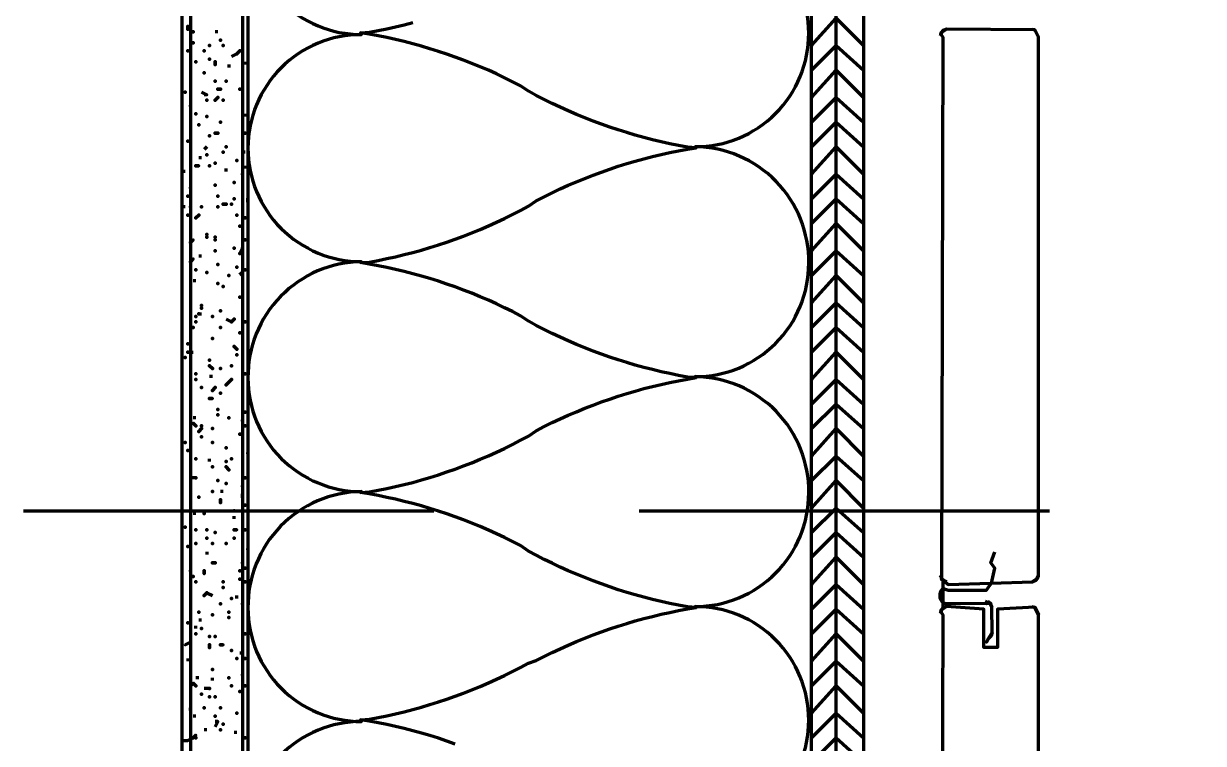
# Model space of a CAD drawing. Extents: x 261 to 424, y 0 to 368.
# Drawn here: x 341.22 to 352.72, y 88.36 to 95.38 of the extents above; entities that cross this region are included whole.
import ezdxf

# ---------------------------------------------------------------- set-up
doc = ezdxf.new("R2010")
doc.units = 0
doc.header["$MEASUREMENT"] = 0
for name, color, linetype, lineweight in [('Dt-Iden', 3, 'Continuous', 20), ('Dt-Line 1', 9, 'Continuous', 0), ('Dt-Line 3', 7, 'Continuous', 15), ('Dt-Text', 121, 'Continuous', 20)]:
    doc.layers.add(name, color=color, linetype=linetype, lineweight=lineweight)
doc.styles.get("Standard").update_dxf_attribs({"font": 'Arial.ttf'})
doc.dimstyles.new('1 Inch', dxfattribs={"dimtxt": 1.09375, "dimasz": 1.125, "dimexe": 1.125, "dimexo": 0.5625, "dimgap": 0.84375, "dimtad": 1, "dimdec": 4, "dimzin": 3, "dimdsep": 46, "dimlunit": 4, "dimtxsty": 'Standard', "dimblk": 'ARCHTICK', "dimcen": 0.5625, "dimdle": 1.125, "dimclrd": 253, "dimclre": 253, "dimclrt": 256, "dimadec": 0, "dimazin": 0, "dimtfac": 0.6, "dimtdec": 4, "dimtix": 1, "dimtmove": 2, "dimatfit": 0, "dimfxl": 1, "dimfrac": 1, "dimtolj": 1, "dimtzin": 0, "dimlwd": 9, "dimlwe": 9, "dimarcsym": 0})

# ---------------------------------------------------------------- blocks, each defined once
blk = doc.blocks.new('_ArchTick')
at = {"color": 0, "linetype": 'ByBlock', "const_width": 0.15}
blk.add_lwpolyline([(-0.5, -0.5), (0.5, 0.5)], dxfattribs=at)

msp = doc.modelspace()

# ---------------------------------------------------------------- linework, layer by layer
at = {"layer": 'Dt-Iden', "linetype": 'Continuous', "lineweight": 211}
for p, q in [((341.22332, 90.629), (345.22332, 90.629)), ((347.22332, 90.629), (351.22332, 90.629))]:
    msp.add_line(p, q, dxfattribs=at)
at = {"layer": 'Dt-Line 1', "linetype": 'Continuous', "lineweight": 158}
for p, q in [((343.11665, 95.29567), (343.08999, 95.29567)), ((343.38332, 94.97567), (343.38332, 95.00233)), ((343.22332, 94.97567), (343.22332, 94.949)), ((343.38332, 94.469), (343.38332, 94.49567)), ((343.35665, 94.38901), (343.35665, 94.36233)), ((342.95666, 94.069), (342.92999, 94.069)), ((343.00999, 94.17567), (342.98332, 94.149)), ((343.38332, 94.12233), (343.35665, 94.12233)), ((343.19665, 93.93567), (343.19665, 93.96233)), ((343.38332, 93.96233), (343.38332, 93.989)), ((342.79666, 93.93567), (342.76999, 93.93567)), ((342.79666, 93.589), (342.76999, 93.589)), ((342.95666, 93.109), (342.92999, 93.109)), ((343.35665, 92.92233), (343.32999, 92.949)), ((342.90332, 92.869), (342.87665, 92.869)), ((343.06332, 91.93567), (343.03665, 91.93567)), ((342.90332, 91.53567), (342.87665, 91.53567)), ((343.03665, 91.109), (343.03665, 91.13567)), ((343.16999, 90.81567), (343.14332, 90.81567)), ((342.90332, 90.60233), (342.87665, 90.60233)), ((343.27665, 90.549), (343.27665, 90.57567)), ((343.00999, 90.22901), (343.00999, 90.20233)), ((343.30332, 89.77567), (343.30332, 89.80233)), ((342.90332, 89.48233), (342.90332, 89.509)), ((342.95666, 89.56234), (342.92999, 89.56234)), ((343.35665, 89.24233), (343.32999, 89.24233)), ((342.82332, 89.189), (342.82332, 89.16233)), ((342.92999, 89.00233), (342.90332, 89.00233)), ((343.06332, 88.97567), (343.06332, 89.00233)), ((342.84999, 88.68233), (342.84999, 88.709)), ((342.90332, 88.629), (342.87665, 88.629)), ((343.00999, 88.49567), (342.98332, 88.49567)), ((343.30332, 88.469), (343.27665, 88.469))]:
    msp.add_line(p, q, dxfattribs=at)
for points in [[(349.14332, 59.16233), (349.14332, 323.16232), (348.90332, 322.92235), (348.90332, 322.92235)], [(345.43095, 88.356), (345.34909, 88.38473), (345.26674, 88.41205), (345.18393, 88.43795), (345.10067, 88.46244), (345.01699, 88.48549), (344.9329, 88.50711), (344.84842, 88.52729), (344.76357, 88.54603), (344.67836, 88.5633), (344.59282, 88.57912), (344.50696, 88.59348), (344.59331, 88.59896), (344.67885, 88.61478), (344.76406, 88.63207), (344.84891, 88.65081), (344.93338, 88.671), (345.01747, 88.69263), (345.10115, 88.71569), (345.1844, 88.74019), (345.26721, 88.7661), (345.34956, 88.79343), (345.43142, 88.82217), (345.51278, 88.85231), (345.59363, 88.88386), (345.67394, 88.91679), (345.7537, 88.9511), (345.83288, 88.9868), (345.91147, 89.02387), (345.98946, 89.0623), (346.06682, 89.10209), (346.14353, 89.14324), (346.21982, 89.16925), (346.29718, 89.20904), (346.37516, 89.24747), (346.45376, 89.28454), (346.53294, 89.32023), (346.6127, 89.35455), (346.69301, 89.38748), (346.77386, 89.41902), (346.85522, 89.44916), (346.93708, 89.4779), (347.01943, 89.50523), (347.10224, 89.53115), (347.18549, 89.55564), (347.26917, 89.5787), (347.35326, 89.60033), (347.43773, 89.62052), (347.52258, 89.63926), (347.60779, 89.65655), (347.69332, 89.67238), (347.77918, 89.68674), (347.69332, 89.69229), (347.60779, 89.70812), (347.52258, 89.7254), (347.43773, 89.74415), (347.35326, 89.76433), (347.26917, 89.78596), (347.18549, 89.80903), (347.10224, 89.83352), (347.01943, 89.85943), (346.93708, 89.88676), (346.85522, 89.9155), (346.77386, 89.94564), (346.69301, 89.97718), (346.6127, 90.01012), (346.53294, 90.04443), (346.45376, 90.08013), (346.37516, 90.11719), (346.29718, 90.15563), (346.21982, 90.19542), (346.14311, 90.23656), (346.06637, 90.28947), (345.98901, 90.32926), (345.91102, 90.36768), (345.83243, 90.40474), (345.75324, 90.44043), (345.67348, 90.47474), (345.59317, 90.50766), (345.51232, 90.53919), (345.43095, 90.56933), (345.34909, 90.59806), (345.26674, 90.62538), (345.18393, 90.65129), (345.10067, 90.67577), (345.01699, 90.69883), (344.9329, 90.72045), (344.84842, 90.74063), (344.76357, 90.75936), (344.67836, 90.77664), (344.59282, 90.79246), (344.50696, 90.80681), (344.59331, 90.81229), (344.67885, 90.82812), (344.76406, 90.8454), (344.84891, 90.86415), (344.93338, 90.88433), (345.01747, 90.90596), (345.10115, 90.92903), (345.1844, 90.95352), (345.26721, 90.97943), (345.34956, 91.00676), (345.43142, 91.0355), (345.51278, 91.06564), (345.59363, 91.09718), (345.67394, 91.13012), (345.7537, 91.16443), (345.83288, 91.20013), (345.91147, 91.23719), (345.98946, 91.27563), (346.06682, 91.31542), (346.14353, 91.35656), (346.21982, 91.40925), (346.29718, 91.44904), (346.37516, 91.48747), (346.45376, 91.52454), (346.53294, 91.56023), (346.6127, 91.59455), (346.69301, 91.62748), (346.77386, 91.65902), (346.85522, 91.68916), (346.93708, 91.7179), (347.01943, 91.74523), (347.10224, 91.77115), (347.18549, 91.79564), (347.26917, 91.8187), (347.35326, 91.84033), (347.43773, 91.86052), (347.52258, 91.87926), (347.60779, 91.89655), (347.69332, 91.91238), (347.77918, 91.92674), (347.69332, 91.93229), (347.60779, 91.94812), (347.52258, 91.96541), (347.43773, 91.98415), (347.35326, 92.00434), (347.26917, 92.02596), (347.18549, 92.04903), (347.10224, 92.07352), (347.01943, 92.09943), (346.93708, 92.12677), (346.85522, 92.1555), (346.77386, 92.18565), (346.69301, 92.21719), (346.6127, 92.25012), (346.53294, 92.28444), (346.45376, 92.32013), (346.37516, 92.3572), (346.29718, 92.39563), (346.21982, 92.43542), (346.14311, 92.47657), (346.06637, 92.52948), (345.98901, 92.56926), (345.91102, 92.60769), (345.83243, 92.64475), (345.75324, 92.68043), (345.67348, 92.71474), (345.59317, 92.74766), (345.51232, 92.7792), (345.43095, 92.80933), (345.34909, 92.83806), (345.26674, 92.86538), (345.18393, 92.89129), (345.10067, 92.91577), (345.01699, 92.93883), (344.9329, 92.96045), (344.84842, 92.98063), (344.76357, 92.99936), (344.67836, 93.01664), (344.59282, 93.03246), (344.50696, 93.04681), (344.59331, 93.05229), (344.67885, 93.06812), (344.76406, 93.08541), (344.84891, 93.10415), (344.93338, 93.12434), (345.01747, 93.14597), (345.10115, 93.16903), (345.1844, 93.19352), (345.26721, 93.21943), (345.34956, 93.24676), (345.43142, 93.2755), (345.51278, 93.30564), (345.59363, 93.33718), (345.67394, 93.37012), (345.7537, 93.40443), (345.83288, 93.44013), (345.91147, 93.47719), (345.98946, 93.51563), (346.06682, 93.55542), (346.14353, 93.59656), (346.21982, 93.64925), (346.29718, 93.68904), (346.37516, 93.72747), (346.45376, 93.76454), (346.53294, 93.80023), (346.6127, 93.83455), (346.69301, 93.86748), (346.77386, 93.89902), (346.85522, 93.92916), (346.93708, 93.9579), (347.01943, 93.98523), (347.10224, 94.01115), (347.18549, 94.03564), (347.26917, 94.0587), (347.35326, 94.08033), (347.43773, 94.10052), (347.52258, 94.11926), (347.60779, 94.13655), (347.69332, 94.15238), (347.77918, 94.16674), (347.69332, 94.17229), (347.60779, 94.18812), (347.52258, 94.2054), (347.43773, 94.22415), (347.35326, 94.24433), (347.26917, 94.26596), (347.18549, 94.28903), (347.10224, 94.31352), (347.01943, 94.33943), (346.93708, 94.36676), (346.85522, 94.3955), (346.77386, 94.42564), (346.69301, 94.45718), (346.6127, 94.49012), (346.53294, 94.52443), (346.45376, 94.56013), (346.37516, 94.59719), (346.29718, 94.63563), (346.21982, 94.67542), (346.14311, 94.71656), (346.06637, 94.76947), (345.98901, 94.80926), (345.91102, 94.84768), (345.83243, 94.88474), (345.75324, 94.92043), (345.67348, 94.95474), (345.59317, 94.98766), (345.51232, 95.01919), (345.43095, 95.04933), (345.34909, 95.07806), (345.26674, 95.10538), (345.18393, 95.13129), (345.10067, 95.15577), (345.01699, 95.17883), (344.9329, 95.20045), (344.84842, 95.22063), (344.76357, 95.23936), (344.67836, 95.25664), (344.59282, 95.27246), (344.50696, 95.28681), (344.59331, 95.29229), (344.67885, 95.30812), (344.76406, 95.3254), (344.84891, 95.34415), (344.93338, 95.36433), (345.01747, 95.38596)], [(348.90332, 95.16233), (349.14332, 95.429), (349.40999, 95.16233), (349.40999, 95.16233)], [(342.87665, 95.29567), (342.87665, 95.29567), (342.87665, 95.29569)], [(342.82332, 95.109), (342.82332, 95.109), (342.82332, 95.10903)], [(342.87665, 95.189), (342.87665, 95.189), (342.87665, 95.18903)], [(342.98332, 95.109), (342.98332, 95.109), (342.98332, 95.10903)], [(343.03665, 95.16233), (343.03665, 95.16233), (343.03665, 95.16236)], [(343.14332, 95.21567), (343.14332, 95.21567), (343.14332, 95.21569)], [(343.16999, 95.16233), (343.16999, 95.16233), (343.16999, 95.16236)], [(343.32999, 95.109), (343.30332, 95.08233), (343.24999, 95.05567)], [(348.90332, 94.92233), (349.14332, 95.16233), (349.40999, 94.92233), (349.40999, 94.92233)], [(342.90332, 95.00233), (342.90332, 95.00233), (342.90332, 95.00236)], [(343.03665, 95.029), (343.03665, 95.029), (343.03665, 95.02903)], [(342.98332, 94.89567), (342.98332, 94.89567), (342.98332, 94.8957)], [(348.90332, 94.65567), (349.14332, 94.92233), (349.40999, 94.65567), (349.40999, 94.65567)], [(343.08999, 94.81567), (343.08999, 94.81567), (343.08999, 94.81569)], [(343.19665, 94.81567), (343.19665, 94.81567), (343.19665, 94.81569)], [(342.79666, 94.709), (342.79666, 94.709), (342.79666, 94.70903)], [(342.95666, 94.709), (343.00999, 94.68233), (342.98332, 94.68233)], [(343.32999, 94.73567), (343.32999, 94.73567), (343.32999, 94.73569)], [(348.90332, 94.41567), (349.14332, 94.65567), (349.40999, 94.41567), (349.40999, 94.41567)], [(342.84999, 94.57567), (342.84999, 94.57567), (342.84999, 94.57569)], [(343.00999, 94.629), (343.00999, 94.629), (343.00999, 94.62903)], [(343.16999, 94.629), (343.16999, 94.629), (343.16999, 94.62903)], [(342.90332, 94.49567), (342.90332, 94.49567), (342.90332, 94.49569)], [(343.00999, 94.469), (343.00999, 94.469), (343.00999, 94.46903)], [(343.14332, 94.41567), (343.14332, 94.41567), (343.14332, 94.41569)], [(348.90332, 94.17567), (349.14332, 94.41567), (349.40999, 94.17567), (349.40999, 94.17567)], [(342.92999, 94.38901), (342.92999, 94.38901), (342.92999, 94.38903)], [(343.38332, 94.309), (343.38332, 94.309), (343.38332, 94.30903)], [(342.82332, 94.22901), (342.82332, 94.22901), (342.82332, 94.22903)], [(343.00999, 94.09567), (343.00999, 94.09567), (343.00999, 94.09569)], [(343.16999, 94.12233), (343.16999, 94.12233), (343.16999, 94.12236)], [(343.19665, 94.17567), (343.19665, 94.17567), (343.19665, 94.17569)], [(348.90332, 93.909), (349.14332, 94.17567), (349.40999, 93.909), (349.40999, 93.909)], [(343.03665, 93.989), (343.03665, 93.989), (343.03665, 93.98903)], [(343.08999, 94.01567), (343.08999, 94.01567), (343.08999, 94.01569)], [(343.30332, 94.04233), (343.30332, 94.04233), (343.30332, 94.04236)], [(348.90332, 93.669), (349.14332, 93.909), (349.40999, 93.669), (349.40999, 93.669)], [(342.84999, 93.77567), (342.84999, 93.77567), (342.84999, 93.77569)], [(343.08999, 93.80233), (343.08999, 93.80233), (343.08999, 93.80236)], [(343.27665, 93.829), (343.27665, 93.829), (343.27665, 93.82903)], [(342.82332, 93.69567), (342.82332, 93.69567), (342.82332, 93.69569)], [(343.11665, 93.69567), (343.11665, 93.69567), (343.11665, 93.69569)], [(343.24999, 93.61567), (343.24999, 93.61567), (343.24999, 93.61569)], [(343.27665, 93.669), (343.27665, 93.669), (343.27665, 93.66903)], [(348.90332, 93.429), (349.14332, 93.669), (349.40999, 93.429), (349.40999, 93.429)], [(342.82332, 93.509), (342.82332, 93.509), (342.82332, 93.50903)], [(342.84999, 93.589), (342.84999, 93.589), (342.84999, 93.58903)], [(342.95666, 93.589), (342.95666, 93.589), (342.95666, 93.58903)], [(343.11665, 93.589), (343.11665, 93.589), (343.11665, 93.58903)], [(343.30332, 93.509), (343.30332, 93.509), (343.30332, 93.50903)], [(343.32999, 93.40233), (343.32999, 93.40233), (343.32999, 93.40236)], [(343.38332, 93.48233), (343.38332, 93.48233), (343.38332, 93.48236)], [(348.90332, 93.16233), (349.14332, 93.429), (349.40999, 93.16233), (349.40999, 93.16233)], [(343.38332, 93.269), (343.38332, 93.269), (343.38332, 93.26903)], [(343.08999, 93.16233), (343.08999, 93.16233), (343.08999, 93.16236)], [(343.27665, 93.189), (343.27665, 93.189), (343.27665, 93.18903)], [(343.35665, 93.189), (343.32999, 93.13567), (343.32999, 93.13567)], [(348.90332, 92.92233), (349.14332, 93.16233), (349.40999, 92.92233), (349.40999, 92.92233)], [(343.00999, 92.949), (343.00999, 92.949), (343.00999, 92.94903)], [(343.11665, 93.029), (343.11665, 93.029), (343.11665, 93.02903)], [(343.30332, 93.00233), (343.30332, 93.00233), (343.30332, 93.00236)], [(343.38332, 92.97567), (343.38332, 92.97567), (343.38332, 92.97569)], [(348.90332, 92.65567), (349.14332, 92.92233), (349.40999, 92.65567), (349.40999, 92.65567)], [(343.16999, 92.81567), (343.16999, 92.81567), (343.16999, 92.81569)], [(343.32999, 92.709), (343.32999, 92.709), (343.32999, 92.70903)], [(343.14332, 92.57567), (343.14332, 92.57567), (343.14332, 92.57569)], [(348.90332, 92.41567), (349.14332, 92.65567), (349.40999, 92.41567), (349.40999, 92.41567)], [(342.92999, 92.54903), (342.95666, 92.549)], [(343.24999, 92.46903), (343.27665, 92.49567), (343.24999, 92.46903), (343.19665, 92.49567)], [(343.38332, 92.469), (343.38332, 92.469), (343.38332, 92.46903)], [(342.87665, 92.41567), (342.87665, 92.41567), (342.87665, 92.41569)], [(343.14332, 92.41567), (343.14332, 92.41567), (343.14332, 92.41569)], [(343.32999, 92.36233), (343.32999, 92.36233), (343.32999, 92.36236)], [(348.90332, 92.17567), (349.14332, 92.41567), (349.40999, 92.17567), (349.40999, 92.17567)], [(342.82332, 92.25567), (342.82332, 92.25567), (342.82332, 92.25569)], [(343.06332, 92.309), (343.06332, 92.309), (343.06332, 92.30903)], [(342.79666, 92.12233), (342.79666, 92.12233), (342.79666, 92.12236)], [(342.82332, 92.17567), (342.87665, 92.17567)], [(343.30332, 92.149), (343.30332, 92.149), (343.30332, 92.14903)], [(348.90332, 91.909), (349.14332, 92.17567), (349.40999, 91.909), (349.40999, 91.909)], [(343.03665, 92.09567), (343.03665, 92.09567), (343.03665, 92.09569)], [(343.14332, 92.01567), (343.14332, 92.01567), (343.14332, 92.01569)], [(343.24999, 92.04233), (343.24999, 92.04233), (343.24999, 92.04236)], [(342.90332, 91.96233), (342.90332, 91.96233), (342.90332, 91.96236)], [(342.90332, 91.909), (342.90332, 91.909), (342.90332, 91.90903)], [(343.24999, 91.909), (343.19665, 91.85567), (343.19665, 91.85567), (343.19665, 91.85569)], [(343.38332, 91.96233), (343.38332, 91.96233), (343.38332, 91.96236)], [(348.90332, 91.669), (349.14332, 91.909), (349.40999, 91.669), (349.40999, 91.669)], [(342.95666, 91.829), (342.95666, 91.829), (342.95666, 91.82903)], [(343.14332, 91.77567), (343.14332, 91.77567), (343.14332, 91.77569)], [(348.90332, 91.429), (349.14332, 91.669), (349.40999, 91.429), (349.40999, 91.429)], [(343.11665, 91.61567), (343.11665, 91.61567), (343.11665, 91.61569)], [(343.11665, 91.56234), (343.11665, 91.56234), (343.11665, 91.56237)], [(343.38332, 91.589), (343.38332, 91.589), (343.38332, 91.58903)], [(343.06332, 91.429), (343.06332, 91.429), (343.06332, 91.42903)], [(343.22332, 91.53567), (343.22332, 91.53567), (343.22332, 91.53569)], [(343.35665, 91.509), (343.35665, 91.509), (343.35665, 91.50903)], [(343.38332, 91.45567), (343.38332, 91.45567), (343.38332, 91.45569)], [(348.90332, 91.16233), (349.14332, 91.429), (349.40999, 91.16233), (349.40999, 91.16233)], [(342.95666, 91.349), (342.95666, 91.349), (342.95666, 91.34903)], [(342.79666, 91.29567), (342.79666, 91.29567), (342.79666, 91.29569)], [(342.82332, 91.21567), (342.82332, 91.21567), (342.82332, 91.21569)], [(343.06332, 91.29567), (343.06332, 91.29567), (343.06332, 91.29569)], [(343.19665, 91.24233), (343.19665, 91.24233), (343.19665, 91.24236)], [(342.90332, 91.13567), (342.90332, 91.13567), (342.90332, 91.13569)], [(343.19665, 91.109), (343.19665, 91.109), (343.19665, 91.10903)], [(343.24999, 91.13567), (343.24999, 91.13567), (343.24999, 91.13569)], [(343.40999, 91.189), (343.40999, 91.189), (343.40999, 91.18903)], [(348.90332, 90.92233), (349.14332, 91.16233), (349.40999, 90.92233), (349.40999, 90.92233)], [(343.06332, 91.05567), (343.06332, 91.05567), (343.06332, 91.0557)], [(342.90332, 90.949), (342.84999, 90.949)], [(343.11665, 90.92233), (343.11665, 90.92233), (343.11665, 90.92236)], [(343.35665, 90.869), (343.35665, 90.869), (343.35665, 90.86903)], [(343.38332, 90.949), (343.38332, 90.949), (343.38332, 90.94903)], [(348.90332, 90.65567), (349.14332, 90.92233), (349.40999, 90.65567), (349.40999, 90.65567)], [(342.92999, 90.76233), (342.92999, 90.76233), (342.92999, 90.76236)], [(343.06332, 90.81567), (343.06332, 90.81567), (343.06332, 90.81569)], [(343.27665, 90.629), (343.27665, 90.629), (343.27665, 90.62903)], [(343.38332, 90.68233), (343.38332, 90.68233), (343.38332, 90.68236)], [(348.90332, 90.41567), (349.14332, 90.65567), (349.40999, 90.41567), (349.40999, 90.41567)], [(342.98332, 90.60233), (342.98332, 90.60233), (342.98332, 90.60236)], [(342.79666, 90.469), (342.79666, 90.469), (342.79666, 90.46903)], [(342.90332, 90.44233), (342.90332, 90.44233), (342.90332, 90.44236)], [(343.00999, 90.44233), (343.00999, 90.44233), (343.00999, 90.44236)], [(343.08999, 90.41567), (343.08999, 90.41567), (343.08999, 90.41569)], [(343.38332, 90.44233), (343.38332, 90.44233), (343.38332, 90.44236)], [(348.90332, 90.17567), (349.14332, 90.41567), (349.40999, 90.17567), (349.40999, 90.17567)], [(342.82332, 90.28233), (342.82332, 90.28233), (342.82332, 90.28236)], [(342.90332, 90.309), (342.90332, 90.309), (342.90332, 90.30903)], [(343.00999, 90.36233), (343.00999, 90.36233), (343.00999, 90.36236)], [(343.06332, 90.309), (343.06332, 90.309), (343.06332, 90.30903)], [(343.19665, 90.309), (343.19665, 90.309), (343.19665, 90.30903)], [(343.27665, 90.36233), (343.27665, 90.36233), (343.27665, 90.36236)], [(343.40999, 90.25567), (343.40999, 90.25567), (343.40999, 90.25569)], [(348.90332, 89.909), (349.14332, 90.17567), (349.40999, 89.909), (349.40999, 89.909)], [(343.35665, 90.12233), (343.35665, 90.12233), (343.35665, 90.12236)], [(343.38332, 90.069), (343.38332, 90.069), (343.38332, 90.06903)], [(342.84999, 90.04233), (342.84999, 90.04233), (342.84999, 90.04236)], [(342.90332, 89.93567), (342.90332, 89.93567), (342.90332, 89.93569)], [(343.16999, 89.93567), (343.16999, 89.93567), (343.16999, 89.93569)], [(343.32999, 90.04233), (343.32999, 90.04233), (343.32999, 90.04236)], [(343.32999, 89.96233), (343.32999, 89.96233), (343.32999, 89.96236)], [(343.38332, 89.93567), (343.38332, 89.93567), (343.38332, 89.93569)], [(343.00999, 89.82903), (342.98332, 89.80233), (343.00999, 89.82903), (343.06332, 89.80233)], [(343.16999, 89.88233), (343.16999, 89.88233), (343.16999, 89.88236)], [(348.90332, 89.669), (349.14332, 89.909), (349.40999, 89.669), (349.40999, 89.669)], [(343.14332, 89.72234), (343.14332, 89.72234), (343.14332, 89.72237)], [(343.24999, 89.77567), (343.24999, 89.77567), (343.24999, 89.77569)], [(343.35665, 89.72234), (343.35665, 89.72234), (343.35665, 89.72237)], [(342.92999, 89.64233), (342.92999, 89.64233), (342.92999, 89.64236)], [(343.06332, 89.61567), (343.06332, 89.61567), (343.06332, 89.61569)], [(343.22332, 89.64233), (343.22332, 89.64233), (343.22332, 89.64236)], [(343.22332, 89.589), (343.22332, 89.589), (343.22332, 89.58903)], [(348.90332, 89.429), (349.14332, 89.669), (349.40999, 89.429), (349.40999, 89.429)], [(342.82332, 89.53567), (342.82332, 89.53567), (342.82332, 89.53569)], [(342.95666, 89.48233), (342.95666, 89.48233), (342.95666, 89.48236)], [(342.90332, 89.429), (342.90332, 89.429), (342.90332, 89.42903)], [(343.03665, 89.40233), (343.03665, 89.40233), (343.03665, 89.40236)], [(343.08999, 89.40233), (343.08999, 89.40233), (343.08999, 89.40236)], [(343.38332, 89.429), (343.38332, 89.429), (343.38332, 89.42903)], [(348.90332, 89.16233), (349.14332, 89.429), (349.40999, 89.16233), (349.40999, 89.16233)], [(342.84999, 89.349), (342.79666, 89.32233), (342.79666, 89.32233)], [(343.24999, 89.269), (343.24999, 89.269), (343.24999, 89.26903)], [(343.30332, 89.189), (343.30332, 89.189), (343.30332, 89.18903)], [(343.38332, 89.189), (343.38332, 89.189), (343.38332, 89.18903)], [(348.90332, 88.92233), (349.14332, 89.16233), (349.40999, 88.92233), (349.40999, 88.92233)], [(343.35665, 89.029), (343.35665, 89.029), (343.35665, 89.02903)], [(342.90332, 88.92233), (342.87665, 88.949), (342.84999, 88.92233)], [(343.03665, 88.89567), (342.98332, 88.89567)], [(343.22332, 89.00233), (343.22332, 89.00233), (343.22332, 89.00236)], [(343.24999, 88.92233), (343.24999, 88.92233), (343.24999, 88.92236)], [(343.38332, 88.92233), (343.38332, 88.92233), (343.38332, 88.92236)], [(348.90332, 88.65567), (349.14332, 88.92233), (349.40999, 88.65567), (349.40999, 88.65567)], [(342.95666, 88.84233), (342.95666, 88.84233), (342.95666, 88.84236)], [(343.03665, 88.81567), (343.03665, 88.81567), (343.03665, 88.81569)], [(343.08999, 88.81567), (343.08999, 88.81567), (343.08999, 88.81569)], [(343.32999, 88.869), (343.32999, 88.869), (343.32999, 88.86903)], [(342.98332, 88.709), (342.98332, 88.709), (342.98332, 88.70903)], [(343.14332, 88.709), (343.14332, 88.709), (343.14332, 88.70903)], [(343.08999, 88.629), (343.08999, 88.629), (343.08999, 88.62903)], [(343.08999, 88.52233), (343.11665, 88.57567), (343.08999, 88.57567)], [(343.16999, 88.549), (343.16999, 88.549), (343.16999, 88.54903)], [(343.30332, 88.65567), (343.30332, 88.65567), (343.30332, 88.65569)], [(348.90332, 88.41567), (349.14332, 88.65567), (349.40999, 88.41567), (349.40999, 88.41567)], [(342.76999, 88.38901), (342.82332, 88.38901), (342.87665, 88.41567), (342.90332, 88.44233), (342.87665, 88.41567)], [(343.14332, 88.49567), (343.14332, 88.49567), (343.14332, 88.49569)], [(343.38332, 88.41567), (343.38332, 88.41567), (343.38332, 88.41569)], [(348.90332, 88.17567), (349.14332, 88.41567), (349.40999, 88.17567), (349.40999, 88.17567)]]:
    msp.add_lwpolyline(points, dxfattribs=at)
for points in [[(343.40998, 96.37567, 0.41421546), (344.51665, 95.269, 0.41421545), (343.40998, 94.16233, 0.41421667), (344.51665, 93.05567, 0.41421546), (343.40999, 91.92233, 0.41421546), (344.51665, 90.81567, 0.41421545), (343.40998, 89.68233, 0.41421545), (344.51665, 88.57567, 0.41421546), (343.40999, 87.469, 0.41421546), (344.51665, 86.36233, 0.41421447), (343.40999, 85.22901, 0.41421645), (344.51665, 84.12233, 0.41421546), (343.40999, 82.989, 0.41421546), (344.51665, 81.88233, 0.41421546), (343.40999, 80.77567, 0.41421545), (344.51665, 79.669, 0.41421546), (343.40998, 78.53567, 0.41421546), (344.51665, 77.429, 0.41421545), (343.40998, 76.29567, 0.41421546), (344.51665, 75.189, 0.41421546)], [(348.90332, 81.909), (348.87665, 81.89567, 0.41421546), (347.76999, 83.00233, 0.41421546), (348.87665, 84.109, 0.41421546), (347.76999, 85.24233, 0.41421546), (348.87665, 86.349, 0.41421545), (347.76999, 87.48233, 0.41421546), (348.87665, 88.589, 0.41421545), (347.76999, 89.69567, 0.41421545), (348.87665, 90.80233, 0.41421546), (347.76999, 91.93567, 0.41421545), (348.87665, 93.04233, 0.41421546), (347.76999, 94.17567, 0.41421545), (348.87665, 95.28233, 0.41421424), (347.76999, 96.38901, 0.41421667)]]:
    msp.add_lwpolyline(points, format="xyb", dxfattribs=at)
for points in [[(342.82332, 95.349), (342.82332, 95.34903), (342.82332, 95.32233)], [(343.08999, 95.00233), (343.08999, 95.00236), (343.08999, 94.97567)], [(343.11665, 94.65567), (343.11665, 94.65569), (343.08999, 94.629), (343.08999, 94.629)], [(343.14332, 94.73567), (343.14332, 94.73569), (343.11665, 94.73567)], [(343.08999, 94.309), (343.08999, 94.30903), (343.11665, 94.309)], [(342.90332, 93.989), (342.90332, 93.98903), (342.92999, 93.989)], [(343.16999, 93.61567), (343.19665, 93.61567), (343.19665, 93.61567)], [(343.40999, 93.669), (343.40999, 93.66903), (343.40999, 93.64233)], [(342.92999, 93.509), (342.92999, 93.50903), (342.90332, 93.48233), (342.90332, 93.48233)], [(342.84999, 93.24233), (342.84999, 93.24236), (342.87665, 93.269)], [(342.84999, 93.05567), (342.84999, 93.0557), (342.87665, 93.08233)], [(342.90332, 92.97567), (342.90332, 92.97569), (342.90332, 92.97567)], [(343.22332, 92.92233), (343.22332, 92.92236), (343.22332, 92.92233)], [(342.90332, 92.469), (342.90332, 92.46903), (342.90332, 92.469)], [(343.30332, 92.20233), (343.30332, 92.20236), (343.27665, 92.22901), (343.27665, 92.22901)], [(343.06332, 92.01567), (343.06332, 92.01569), (343.03665, 92.04233), (343.03665, 92.04233)], [(343.06332, 91.80233), (343.06332, 91.80236), (343.08999, 91.829), (343.08999, 91.829)], [(343.03665, 91.72234), (343.03665, 91.72237), (343.06332, 91.72234)], [(342.90332, 91.45567), (342.90332, 91.45569), (342.87665, 91.48233)], [(342.95666, 91.429), (342.95666, 91.42903), (342.92999, 91.40233)], [(343.35665, 91.37567), (343.35665, 91.37569), (343.32999, 91.37567)], [(343.22332, 91.029), (343.22332, 91.02903), (343.19665, 91.05567), (343.19665, 91.05567)], [(343.19665, 90.89567), (343.19665, 90.8957), (343.19665, 90.89567)], [(343.14332, 90.73567), (343.14332, 90.73569), (343.14332, 90.709)], [(343.35665, 90.789), (343.35665, 90.78903), (343.35665, 90.76233)], [(343.27665, 90.44233), (343.27665, 90.44236), (343.30332, 90.44233)], [(343.06332, 90.12233), (343.06332, 90.12236), (343.08999, 90.12233)], [(342.98332, 90.04233), (342.98332, 90.04236), (342.98332, 90.01567)], [(343.03665, 89.32233), (343.03665, 89.32236), (343.03665, 89.29567)], [(343.14332, 89.32233), (343.14332, 89.32236), (343.16999, 89.32233)]]:
    msp.add_lwpolyline(points, close=True, dxfattribs=at)
for p in [(342.82332, 95.349), (342.82332, 95.32233), (342.87665, 95.29567), (342.82332, 95.109), (342.87665, 95.189), (342.98332, 95.109), (343.03665, 95.16233), (343.14332, 95.21567), (343.16999, 95.16233), (343.32999, 95.109), (348.90332, 95.16233), (349.40999, 95.16233), (342.90332, 95.00233), (343.03665, 95.029), (343.08999, 95.00233), (343.30332, 95.08233), (342.98332, 94.89567), (343.08999, 94.97567), (348.90332, 94.92233), (349.40999, 94.92233), (343.08999, 94.81567), (343.19665, 94.81567), (342.79666, 94.709), (343.11665, 94.73567), (343.11665, 94.65567), (343.14332, 94.73567), (343.32999, 94.73567), (348.90332, 94.65567), (349.40999, 94.65567), (342.84999, 94.57567), (343.00999, 94.629), (343.08999, 94.629), (343.16999, 94.629), (342.90332, 94.49567), (343.00999, 94.469), (343.14332, 94.41567), (348.90332, 94.41567), (349.40999, 94.41567), (342.92999, 94.38901), (343.08999, 94.309), (343.11665, 94.309), (343.38332, 94.309), (342.82332, 94.22901), (343.03665, 94.28233), (343.00999, 94.09567), (343.16999, 94.12233), (343.19665, 94.17567), (348.90332, 94.17567), (349.40999, 94.17567), (342.90332, 93.989), (343.03665, 93.989), (343.08999, 94.01567), (343.30332, 94.04233), (343.35665, 93.909), (348.90332, 93.909), (349.40999, 93.909), (342.84999, 93.77567), (343.08999, 93.80233), (343.27665, 93.829), (342.82332, 93.69567), (343.11665, 93.69567), (343.16999, 93.61567), (343.19665, 93.61567), (343.24999, 93.61567), (343.27665, 93.669), (343.40999, 93.669), (343.40999, 93.64233), (348.90332, 93.669), (349.40999, 93.669), (342.82332, 93.509), (342.84999, 93.589), (342.92999, 93.509), (342.95666, 93.589), (343.11665, 93.589), (343.30332, 93.509), (342.90332, 93.48233), (343.32999, 93.40233), (343.38332, 93.48233), (348.90332, 93.429), (349.40999, 93.429), (343.00999, 93.32233), (343.00999, 93.29567), (343.08999, 93.29567), (343.08999, 93.269), (343.38332, 93.269), (342.84999, 93.24233), (343.08999, 93.16233), (343.27665, 93.189), (343.35665, 93.189), (343.35665, 93.16233), (348.90332, 93.16233), (349.40999, 93.16233), (342.84999, 93.05567), (343.32999, 93.13567), (342.90332, 92.97567), (343.00999, 92.949), (343.11665, 93.029), (343.22332, 92.92233), (343.22332, 92.92233), (343.30332, 93.00233), (343.38332, 92.97567), (348.90332, 92.92233), (349.40999, 92.92233), (343.11665, 92.84233), (343.16999, 92.81567), (343.32999, 92.709), (342.95666, 92.629), (342.95666, 92.60233), (343.14332, 92.57567), (348.90332, 92.65567), (349.40999, 92.65567), (342.90332, 92.52233), (342.90332, 92.469), (342.90332, 92.469), (342.92999, 92.549), (343.06332, 92.52233), (343.24999, 92.469), (343.27665, 92.49567), (343.38332, 92.469), (342.87665, 92.41567), (343.14332, 92.41567), (343.32999, 92.36233), (348.90332, 92.41567), (349.40999, 92.41567), (342.82332, 92.25567), (343.06332, 92.309), (343.27665, 92.22901), (342.79666, 92.12233), (342.82332, 92.17567), (343.30332, 92.20233), (343.30332, 92.149), (348.90332, 92.17567), (349.40999, 92.17567), (343.03665, 92.09567), (343.03665, 92.04233), (343.06332, 92.01567), (343.14332, 92.01567), (343.24999, 92.04233), (342.90332, 91.96233), (342.90332, 91.909), (343.24999, 91.909), (343.38332, 91.96233), (348.90332, 91.909), (349.40999, 91.909), (342.95666, 91.829), (343.06332, 91.80233), (343.08999, 91.829), (343.14332, 91.77567), (343.19665, 91.85567), (343.22332, 91.88233), (343.03665, 91.72234), (348.90332, 91.669), (349.40999, 91.669), (343.11665, 91.61567), (343.11665, 91.56234), (343.38332, 91.589), (342.90332, 91.45567), (342.95666, 91.45567), (342.95666, 91.429), (343.06332, 91.429), (343.22332, 91.53567), (343.35665, 91.509), (343.38332, 91.45567), (348.90332, 91.429), (349.40999, 91.429), (342.92999, 91.40233), (342.95666, 91.349), (343.32999, 91.37567), (343.35665, 91.37567), (342.79666, 91.29567), (342.82332, 91.21567), (343.06332, 91.29567), (343.19665, 91.24233), (342.90332, 91.13567), (343.19665, 91.109), (343.24999, 91.13567), (343.40999, 91.189), (348.90332, 91.16233), (349.40999, 91.16233), (343.06332, 91.05567), (343.19665, 91.05567), (343.22332, 91.029), (342.90332, 90.949), (343.11665, 90.92233), (343.19665, 90.89567), (343.19665, 90.89567), (343.35665, 90.869), (343.38332, 90.949), (348.90332, 90.92233), (349.40999, 90.92233), (342.92999, 90.76233), (343.06332, 90.81567), (343.14332, 90.73567), (343.35665, 90.789), (343.35665, 90.76233), (343.14332, 90.709), (343.27665, 90.629), (343.38332, 90.68233), (348.90332, 90.65567), (349.40999, 90.65567), (342.98332, 90.60233), (342.79666, 90.469), (342.90332, 90.44233), (343.00999, 90.44233), (343.08999, 90.41567), (343.27665, 90.44233), (343.38332, 90.44233), (348.90332, 90.41567), (349.40999, 90.41567), (342.82332, 90.28233), (342.90332, 90.309), (343.00999, 90.36233), (343.06332, 90.309), (343.19665, 90.309), (343.27665, 90.36233), (343.40999, 90.25567), (348.90332, 90.17567), (349.40999, 90.17567), (343.06332, 90.12233), (343.08999, 90.12233), (343.35665, 90.12233), (343.38332, 90.069), (342.84999, 90.04233), (342.87665, 89.989), (342.90332, 89.93567), (342.98332, 90.04233), (343.16999, 89.93567), (343.32999, 90.04233), (343.32999, 89.96233), (343.38332, 89.93567), (343.00999, 89.829), (343.16999, 89.88233), (348.90332, 89.909), (349.40999, 89.909), (342.98332, 89.80233), (343.14332, 89.72234), (343.24999, 89.77567), (343.35665, 89.72234), (342.92999, 89.64233), (343.06332, 89.61567), (343.22332, 89.64233), (343.22332, 89.589), (348.90332, 89.669), (349.40999, 89.669), (342.82332, 89.53567), (342.95666, 89.48233), (342.90332, 89.429), (343.03665, 89.40233), (343.08999, 89.40233), (343.38332, 89.429), (348.90332, 89.429), (349.40999, 89.429), (343.03665, 89.32233), (343.03665, 89.29567), (343.14332, 89.32233), (343.24999, 89.269), (343.30332, 89.189), (343.38332, 89.189), (348.90332, 89.16233), (349.40999, 89.16233), (343.06332, 89.08233), (343.35665, 89.029), (342.90332, 88.92233), (343.03665, 88.89567), (343.22332, 89.00233), (343.24999, 88.92233), (343.38332, 88.92233), (348.90332, 88.92233), (349.40999, 88.92233), (342.95666, 88.84233), (343.03665, 88.81567), (343.08999, 88.81567), (343.32999, 88.869), (342.98332, 88.709), (343.14332, 88.709), (343.08999, 88.629), (343.16999, 88.549), (343.30332, 88.65567), (348.90332, 88.65567), (349.40999, 88.65567), (343.14332, 88.49567), (342.87665, 88.41567), (342.90332, 88.41567), (343.38332, 88.41567), (348.90332, 88.41567), (349.40999, 88.41567)]:
    msp.add_point(p, dxfattribs=at)
at = {"layer": 'Dt-Line 3', "linetype": 'Continuous', "lineweight": 70}
for p, q in [((342.84999, 179.669), (342.84999, 59.16233)), ((343.35665, 179.669), (343.35665, 59.16233))]:
    msp.add_line(p, q, dxfattribs=at)
at = {"layer": 'Dt-Line 3', "linetype": 'Continuous', "lineweight": 211}
msp.add_lwpolyline([(349.40999, 323.16232), (349.40999, 59.16233), (348.90332, 59.16233), (348.90332, 323.16232)], dxfattribs=at)
msp.add_lwpolyline([(343.40999, 59.16233), (342.76999, 59.16233), (342.76999, 179.669), (343.40999, 179.669)], close=True, dxfattribs=at)
at = {"layer": 'Dt-Line 3', "linetype": 'Continuous', "lineweight": 158}
for points in [[(350.15666, 95.25567), (350.1882, 95.31235), (350.1641, 95.28631), (350.21785, 95.32211)], [(351.04999, 95.32233), (351.08063, 95.31489), (351.11665, 95.24233), (351.08063, 95.31489), (350.21785, 95.32211), (350.18395, 95.30947), (350.16006, 95.27674), (350.18332, 95.24233), (350.16952, 89.96296), (350.20225, 89.93907), (350.23665, 89.909), (351.0608, 89.93654), (351.09713, 89.95519), (351.11665, 89.989), (351.11665, 95.24233)], [(350.66332, 89.44233), (350.65588, 89.4117), (350.62729, 89.38311), (350.60999, 89.349), (350.62729, 89.38311), (350.66332, 89.44233), (350.66245, 89.69315), (350.6438, 89.72948), (350.60999, 89.72234), (350.2073, 89.72428), (350.17618, 89.74186), (350.1586, 89.77298), (350.15666, 89.81567), (350.1641, 89.8463), (350.1882, 89.87234), (350.23665, 89.85567), (350.60999, 89.85567), (350.63603, 89.8952), (350.65809, 89.92305), (350.68999, 90.069), (350.65046, 90.12171), (350.65046, 90.12171), (350.68999, 90.22901)], [(350.22332, 89.93567), (350.16664, 89.96722), (350.19268, 89.94311), (350.15688, 89.99687)], [(350.18332, 89.93567), (350.18332, 89.80233), (350.18332, 89.669)], [(351.11665, 90.00233), (351.08511, 89.94566), (351.10921, 89.9717), (351.05545, 89.93589)], [(350.59665, 89.749), (350.65334, 89.71745), (350.62729, 89.74156), (350.6631, 89.68781)], [(350.15666, 89.629), (350.1882, 89.68568), (350.1641, 89.65964), (350.21785, 89.69545)], [(351.04999, 89.69567), (351.08063, 89.68823), (351.11665, 89.61567), (351.08063, 89.68823), (350.71665, 89.669), (350.71665, 89.29567), (350.58332, 89.29567), (350.58332, 89.669), (350.21785, 89.69545), (350.18395, 89.6828), (350.16006, 89.65007), (350.18332, 89.61567), (350.16952, 85.48296), (350.20225, 85.45907), (350.23665, 85.45567), (350.58332, 85.45567), (350.58332, 86.069), (350.71665, 86.069), (350.71665, 85.45567), (351.0608, 85.45654), (351.09713, 85.47519), (351.11665, 85.509), (351.11665, 89.61567)]]:
    msp.add_lwpolyline(points, dxfattribs=at)

# ---------------------------------------------------------------- leaders
at = {"layer": 'Dt-Text', "annotation_type": 0, "has_hookline": 1, "hookline_direction": 0, "text_width": 19.42786}
msp.add_leader([(351.03094, 81.46324), (362.1605, 94.34745), (363.91346, 94.34745)], dimstyle='1 Inch', override={"dimgap": 0.84375, "dimtad": 0}, dxfattribs=at)

doc.saveas('drawing.dxf')
